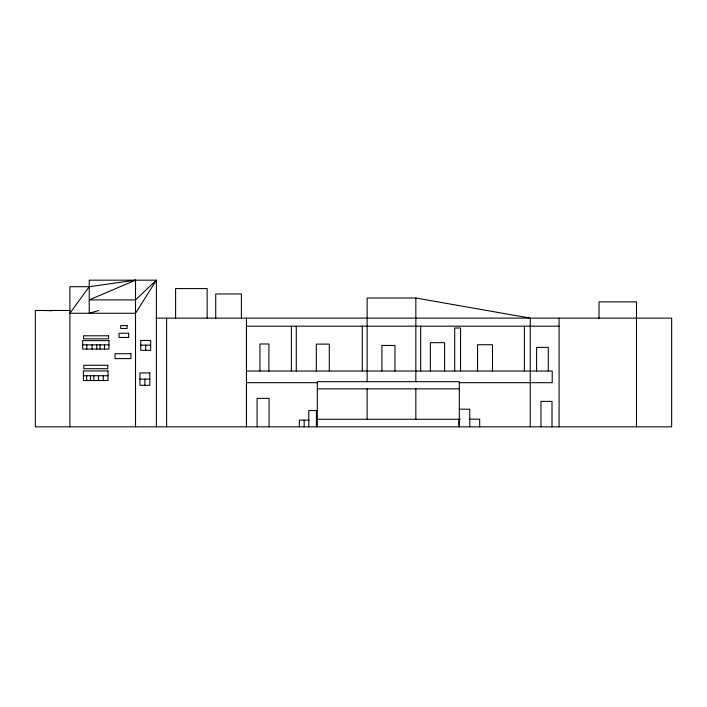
<?xml version="1.0" encoding="UTF-8"?>
<svg xmlns="http://www.w3.org/2000/svg" width="707" height="707" viewBox="0 0 707 707"><rect width="100%" height="100%" fill="white"/><g stroke="black" fill="none" stroke-linecap="round" stroke-linejoin="round"><path stroke-width="1.06" d="M135.523 426.825L135.523 280.175L89.241 286.697L69.896 313.254L135.523 313.254L156.38 280.175L89.241 280.175L89.241 313.254L98.706 310.523M135.523 280.175L89.241 299.901L135.523 299.901L156.38 280.175L156.38 426.825M89.241 286.697L69.896 286.697L69.896 426.825M530.25 426.825L530.25 318.115L415.84 298.009L367.145 298.009L367.145 381.683M69.896 310.47L35.35 310.47L35.35 426.825L671.65 426.825L671.65 318.115L156.106 318.115M246.46 326.183L559.087 326.183M82.657 344.848L108.966 344.848M140.764 345.149L150.644 345.149M246.46 371.025L552.22 371.025L552.22 382.69L459.32 382.69M83.426 375.735L108.021 375.735M139.924 379.129L149.804 379.129M246.46 382.69L317.328 382.69M317.328 388.841L459.32 388.841M459.32 409.194L469.748 409.194L469.748 426.825M459.32 419.163L460.398 419.163M469.245 419.163L479.673 419.163L479.673 426.825M317.328 419.278L458.914 419.278L458.914 426.825M309.277 420.117L299.388 420.117L299.388 426.825M43.233 310.47L52.026 310.735M636.486 426.825L636.486 301.889L599.023 301.889L599.023 318.115M559.087 318.115L559.087 426.825M552.008 426.825L552.008 401.382L540.961 401.382L540.961 426.825M548.287 371.025L548.287 347.376L536.604 347.376L536.604 371.025M524.373 326.183L524.373 371.025M492.47 371.025L492.47 344.724L477.561 344.724L477.561 371.025M460.557 371.025L460.557 328.004L454.698 328.004L454.698 371.025M459.32 426.825L459.32 381.683L317.328 381.683L317.328 426.825M444.579 371.025L444.579 342.674L430.369 342.674L430.369 371.025M420.665 326.183L420.665 371.025M415.84 298.009L415.84 381.683M415.84 388.841L415.84 419.278M394.957 371.025L394.957 345.449L381.921 345.449L381.921 371.025M367.145 388.841L367.145 419.278M362.302 326.183L362.302 371.025M329.294 371.025L329.294 344.115L316.321 344.115L316.321 371.025M316.409 426.825L316.409 410.564L308.773 410.564L308.773 426.825M304.187 420.117L304.187 426.825M296.277 326.183L296.277 371.025M291.381 326.183L291.381 371.025M269.075 426.825L269.075 398.35L257.092 398.35L257.092 426.825M268.916 371.025L268.916 343.991L259.929 343.991L259.929 371.025M246.46 318.115L246.46 426.825M241.405 318.115L241.405 293.962L215.723 293.962L215.723 318.115M207.16 318.115L207.16 288.589L175.601 288.589L175.601 318.115M166.605 318.115L166.605 426.825M145.704 345.149L145.704 350.345M144.864 379.129L144.864 385.315M104.495 344.848L104.495 349.081M103.257 375.735L103.257 380.534M100.032 344.848L100.032 349.081M98.494 375.735L98.494 380.534M96.726 344.848L96.726 349.081M93.89 375.735L93.89 380.534M92.069 344.848L92.069 349.081M90.514 375.735L90.514 380.534M86.82 344.848L86.82 349.081M86.669 375.735L86.669 380.534M127.074 325.609L120.685 325.609L120.685 328.499L127.074 328.499L127.074 325.609M128.639 333.262L119.059 333.262L119.059 337.451L128.639 337.451L128.639 333.262M108.586 335.798L83.497 335.798L83.497 338.83L108.586 338.83L108.586 335.798M150.644 340.465L140.764 340.465L140.764 350.345L150.644 350.345L150.644 340.465M108.966 340.624L82.657 340.624L82.657 349.081L108.966 349.081L108.966 340.624M130.954 353.721L115.02 353.721L115.02 358.599L130.954 358.599L130.954 353.721M107.72 365.254L83.833 365.254L83.833 368.709L107.72 368.709L107.72 365.254M108.021 370.936L83.426 370.936L83.426 380.534L108.021 380.534L108.021 370.936M149.804 372.934L139.924 372.934L139.924 385.315L149.804 385.315L149.804 372.934"/></g></svg>
